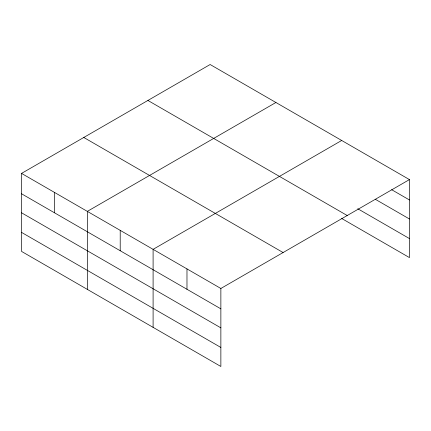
<?xml version="1.0" encoding="UTF-8"?>
<svg xmlns="http://www.w3.org/2000/svg" width="431" height="431" viewBox="0 0 431 431"><rect width="100%" height="100%" fill="white"/><g stroke="black" fill="none" stroke-linecap="round" stroke-linejoin="round"><path stroke-width="0.65" d="M21.55 173.402L220.866 288.474L220.866 366.479L21.55 251.408L21.55 173.402L210.134 64.521L409.45 179.592L409.45 257.598L341.681 218.474M275.91 102.497L87.326 211.373L87.326 289.379M341.681 140.468L153.097 249.35L153.097 327.355M220.866 288.474L409.45 179.592M391.644 189.694L409.45 199.973M375.568 199.429L409.45 218.991M357.762 208.744L409.45 238.58M147.903 100.45L347.219 215.527M83.781 137.473L283.097 252.544M21.55 193.778L220.866 308.849M21.55 212.795L220.866 327.867M21.55 232.39L220.866 347.461M186.979 268.912L186.979 289.287M120.211 230.364L120.211 250.74M54.435 192.388L54.435 212.763"/></g></svg>
